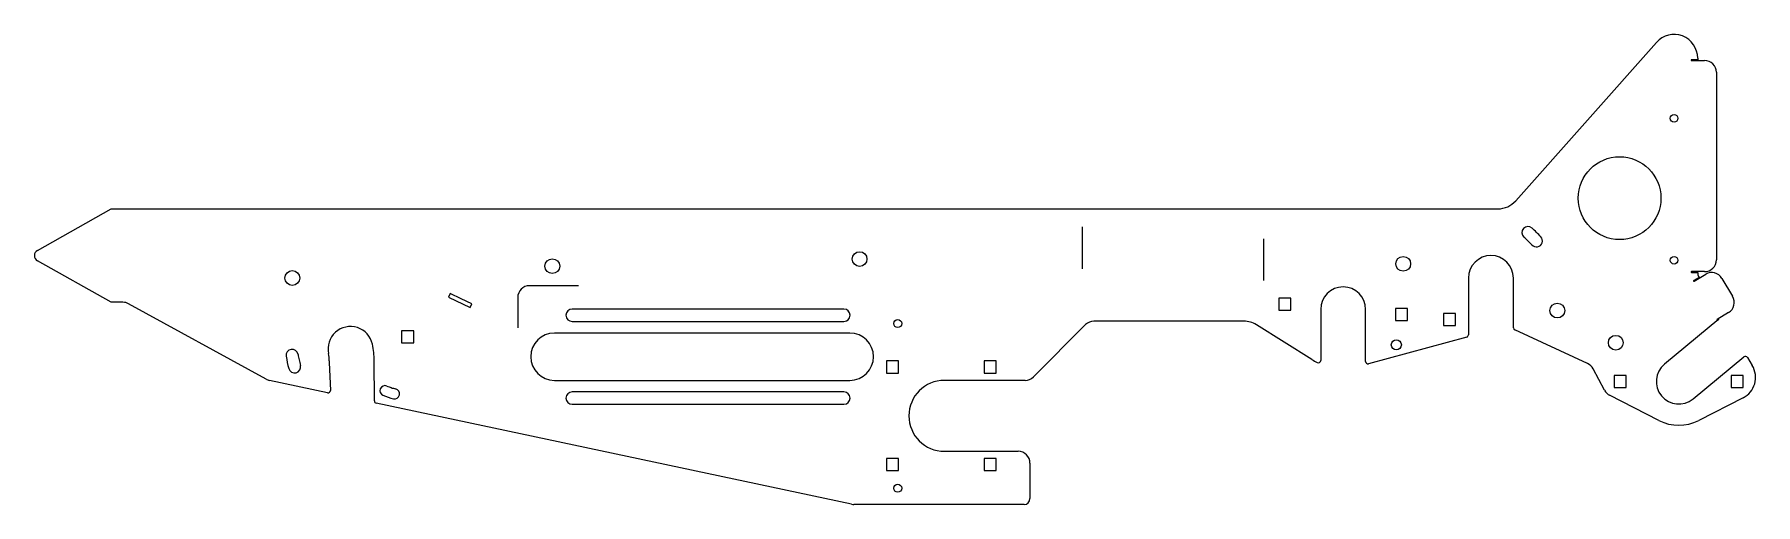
# Model space of a CAD drawing. Extents: x -728 to 728, y -199 to 199.
import ezdxf

# ---------------------------------------------------------------- set-up
doc = ezdxf.new("R2010")
doc.units = 0
doc.layers.get('0').update_dxf_attribs({"linetype": 'CONTINUOUS'})

msp = doc.modelspace()

# ---------------------------------------------------------------- linework, layer by layer
at = {"color": 0}
for p, q in [((158.475295, 35.946657), (158.475295, 0.591313)), ((311.948493, -9.408685), (311.948493, 25.946652)), ((-267.674502, -13.698007), (-309.2064, -13.698007)), ((-319.2064, -23.698007), (-319.206402, -49.335076))]:
    msp.add_line(p, q, dxfattribs=at)
msp.add_arc((-309.2064, -23.698007), 10, 90, 180, dxfattribs=at)
at = {"layer": 'TAGLIO', "color": 0}
for p, q in [((525.178762, 58.014716), (644.263711, 191.985284)), ((679.211897, 177.298007), (673.875297, 177.298007)), ((673.875297, 176.698007), (685.016596, 176.709304)), ((679.211897, 178.698007), (679.211897, 177.298007)), ((695.016596, 166.709304), (695.016596, 8.20565)), ((-725.632392, 16.156544), (-663.349318, 51.301993)), ((-663.349318, 51.301993), (510.230576, 51.301993)), ((-663.349318, -27.698007), (-725.632392, 7.447442)), ((485.211897, -7.198007), (485.211897, -55.169098)), ((523.211897, -49.314855), (523.211897, -7.198007)), ((685.016596, -1.79435), (673.875297, -1.805647)), ((673.875297, -2.405647), (679.211897, -2.405647)), ((680.396732, -6.660423), (675.828239, -9.418713)), ((676.138356, -9.932354), (686.018222, -3.967251)), ((679.211897, -2.405647), (679.211897, -3.305647)), ((679.931556, -5.889961), (680.396732, -6.660423)), ((699.579696, -7.468075), (708.7648, -22.681158)), ((-653.349318, -27.698007), (-663.349318, -27.698007)), ((-532.07763, -92.775585), (-648.542225, -28.929207)), ((-376.389566, -20.422649), (-377.784207, -23.413465)), ((-377.784207, -23.413465), (-359.386158, -31.992615)), ((-367.190542, -24.712224), (-376.389566, -20.422649)), ((-357.991518, -29.0018), (-367.190542, -24.712224)), ((-359.386158, -31.992615), (-357.991518, -29.0018)), ((335.00026, -24.283798), (324.80026, -24.283798)), ((324.80026, -24.283798), (324.80026, -34.483798)), ((335.00026, -34.483798), (335.00026, -24.283798)), ((-158.2064, -33.448007), (-273.2064, -33.448007)), ((-43.2064, -33.448007), (-158.2064, -33.448007)), ((324.80026, -34.483798), (329.90026, -34.483798)), ((329.90026, -34.483798), (335.00026, -34.483798)), ((360.211897, -33.698007), (360.211897, -76.86049)), ((398.211897, -77.731336), (398.211897, -33.698007)), ((433.623535, -32.912216), (423.423535, -32.912216)), ((423.423535, -32.912216), (423.423535, -43.112216)), ((423.423535, -43.112216), (428.523535, -43.112216)), ((428.523535, -43.112216), (433.623535, -43.112216)), ((433.623535, -43.112216), (433.623535, -32.912216)), ((474.310112, -37.099792), (464.110112, -37.099792)), ((464.110112, -37.099792), (464.110112, -47.299792)), ((474.310112, -47.299792), (474.310112, -37.099792)), ((697.06668, -42.11881), (651.117281, -80.044671)), ((705.372746, -36.410468), (695.660716, -42.266801)), ((695.970834, -42.780442), (697.06668, -42.11881)), ((-407.269797, -51.806378), (-417.469797, -51.806378)), ((-417.469797, -51.806378), (-417.469797, -62.006378)), ((-407.269797, -62.006378), (-407.269797, -51.806378)), ((-163.2064, -53.698007), (-288.2064, -53.698007)), ((-273.2064, -43.948007), (-43.2064, -43.948007)), ((-38.2064, -53.698007), (-163.2064, -53.698007)), ((161.282965, -46.626939), (117.140829, -90.769075)), ((295.191386, -43.698007), (168.354033, -43.698007)), ((352.689525, -76.083898), (305.800335, -46.74365)), ((483.736528, -57.099063), (400.736528, -79.661301)), ((464.110112, -47.299792), (469.210112, -47.299792)), ((469.210112, -47.299792), (474.310112, -47.299792)), ((586.030316, -79.486306), (524.376244, -51.131908)), ((-417.469797, -62.006378), (-412.369797, -62.006378)), ((-412.369797, -62.006378), (-407.269797, -62.006378)), ((-478.659048, -78.497558), (-477.726386, -102.213065)), ((-440.467099, -111.0754), (-440.708123, -77.005058)), ((3.061897, -77.348007), (-7.138103, -77.348007)), ((-7.138103, -77.348007), (-7.138103, -87.548007)), ((3.061897, -87.548007), (3.061897, -77.348007)), ((85.561897, -77.348007), (75.361897, -77.348007)), ((75.361897, -77.348007), (75.361897, -87.548007)), ((85.561897, -87.548007), (85.561897, -77.348007)), ((600.379035, -102.142661), (590.684446, -83.882358)), ((675.306514, -109.351342), (718.296296, -73.8683)), ((721.28155, -74.377031), (725.381506, -81.167697)), ((-480.140665, -104.247954), (-529.349653, -93.788261)), ((-288.2064, -93.698007), (-38.2064, -93.698007)), ((-7.138103, -87.548007), (-2.038103, -87.548007)), ((-2.038103, -87.548007), (3.061897, -87.548007)), ((110.069762, -93.698007), (41.7936, -93.698007)), ((75.361897, -87.548007), (80.461897, -87.548007)), ((80.461897, -87.548007), (85.561897, -87.548007)), ((618.811897, -89.598007), (608.611897, -89.598007)), ((608.611897, -89.598007), (608.611897, -99.798007)), ((608.611897, -99.798007), (613.711897, -99.798007)), ((613.711897, -99.798007), (618.811897, -99.798007)), ((618.811897, -99.798007), (618.811897, -89.598007)), ((717.811897, -89.598007), (707.611897, -89.598007)), ((707.611897, -89.598007), (707.611897, -99.798007)), ((707.611897, -99.798007), (712.711897, -99.798007)), ((712.711897, -99.798007), (717.811897, -99.798007)), ((717.811897, -99.798007), (717.811897, -89.598007)), ((-36.816177, -198.479483), (-438.882973, -113.017547)), ((-158.2064, -103.448007), (-273.2064, -103.448007)), ((-273.2064, -113.948007), (-43.2064, -113.948007)), ((-43.2064, -103.448007), (-158.2064, -103.448007)), ((646.393715, -127.654778), (604.665979, -106.360681)), ((717.588062, -108.48855), (680.030079, -127.654778)), ((3.061897, -159.848007), (-7.138103, -159.848007)), ((-7.138103, -159.848007), (-7.138103, -170.048007)), ((3.061897, -170.048007), (3.061897, -159.848007)), ((41.7936, -153.698007), (104.211897, -153.698007)), ((85.561897, -159.848007), (75.361897, -159.848007)), ((75.361897, -159.848007), (75.361897, -170.048007)), ((85.561897, -170.048007), (85.561897, -159.848007)), ((-7.138103, -170.048007), (-2.038103, -170.048007)), ((-2.038103, -170.048007), (3.061897, -170.048007)), ((75.361897, -170.048007), (80.461897, -170.048007)), ((80.461897, -170.048007), (85.561897, -170.048007)), ((114.211897, -163.698007), (114.211897, -193.698007)), ((109.211897, -198.698007), (-34.73706, -198.698007))]:
    msp.add_line(p, q, dxfattribs=at)
for centre, radius in [((659.211897, 127.801993), 3.25), ((613.128674, 60.301993), 35), ((-29.988103, 8.801993), 6.25), ((-289.988103, 2.801993), 6.25), ((430.011897, 4.801993), 6.25), ((659.211897, 7.801993), 3.25), ((-509.988103, -7.198007), 6.25), ((560.41451, -34.702849), 6.25), ((2.298497, -45.698007), 3.4), ((609.902066, -61.936567), 6.25), ((424.211897, -63.698007), 4.25), ((2.298497, -184.87562), 3.4)]:
    msp.add_circle(centre, radius, dxfattribs=at)
for centre, radius, start, end in [((659.211897, 178.698007), 20, 0, 138.366461), ((673.875297, 176.998007), 0.3, 90, 270), ((685.016596, 166.709304), 10, 0, 90), ((510.230576, 71.301993), 20, 270, 318.366461), ((535.588811, 31.249975), 5.1, 47.894958, 227.894958), ((469.210112, -42.199792), 104.1, 42.105042, 47.894958), ((-723.175181, 11.801993), 5, 119.435416, 240.564584), ((469.210112, -42.199792), 93.9, 45, 47.894958), ((469.210112, -42.199792), 93.9, 42.105042, 45), ((542.659879, 24.178907), 5.1, 222.105042, 42.105042), ((504.211897, -7.198007), 19, 0, 180), ((685.016596, 8.20565), 10, 270, 360), ((673.875297, -2.105647), 0.3, 90, 270), ((675.983297, -9.675533), 0.3, 121.122048, 301.122048), ((684.211897, -3.305647), 5, 180, 211.122048), ((691.072402, -12.40599), 9.836517, 30.132298, 120.918484), ((-653.349318, -37.698007), 10, 61.268262, 90), ((379.211897, -33.698007), 19, 0, 180), ((700.204118, -27.849786), 10, 301.122048, 31.122048), ((-273.2064, -38.698007), 5.25, 90, 270), ((-43.2064, -38.698007), 5.25, 270, 90), ((695.815775, -42.523622), 0.3, 121.122048, 301.122048), ((-460.788103, -67.198007), 19, 12, 192), ((-288.2064, -73.698007), 20, 90, 270), ((-38.2064, -73.698007), 20, 270, 90), ((168.354033, -53.698007), 10, 90, 135), ((295.191386, -63.698007), 20, 57.964308, 90), ((483.211897, -55.169098), 2, 285.207481, 360), ((525.211897, -49.314855), 2, 180, 245.302537), ((-510.122385, -72.572629), 5.1, 9.105042, 189.105042), ((-412.369797, -56.906378), 93.9, 189.105042, 192), ((-509.206409, -77.489635), 30.5, 0.405321, 12), ((-509.206409, -77.489635), 68.5, 0.405321, 12), ((-412.369797, -56.906378), 104.1, 189.105042, 194.894958), ((-508.043268, -82.354105), 5.1, 194.894958, 14.894958), ((-412.369797, -56.906378), 93.9, 192, 194.894958), ((-459.707648, -77.139466), 19, 180.405321, 184.098912), ((379.211897, -33.698007), 50, 237.964308, 244.05552), ((358.211897, -76.86049), 2, 244.05552, 360), ((400.211897, -77.731336), 2, 180, 285.207481), ((581.852047, -88.571573), 10, 27.964308, 65.302537), ((663.211897, -94.698007), 19, 129.535692, 309.535692), ((708.765463, -91.199857), 19.409718, 297.035692, 31.122048), ((719.569413, -75.410756), 2, 31.122048, 129.535692), ((-527.270537, -84.006785), 10, 241.268262, 258), ((-431.579316, -102.448608), 4.25, 67.130189, 247.130189), ((-412.369797, -56.906378), 45.177729, 247.130189, 252.058236), ((-412.369797, -56.906378), 45.177729, 252.058236, 256.986282), ((-423.500147, -105.064614), 4.25, 256.986282, 76.986282), ((41.7936, -123.698007), 30, 90, 270), ((110.069762, -83.698007), 10, 270, 315), ((-479.724841, -102.291659), 2, 258, 2.252116), ((-438.467149, -111.061252), 2, 180.405321, 258), ((-412.369797, -56.906378), 53.677729, 247.130189, 256.986282), ((-273.2064, -108.698007), 5.25, 90, 270), ((-43.2064, -108.698007), 5.25, 270, 90), ((609.211433, -97.453446), 10, 207.964308, 242.964308), ((663.211897, -94.698007), 37, 242.964308, 297.035692), ((104.211897, -163.698007), 10, 0, 90), ((-34.73706, -188.698007), 10, 258, 270), ((109.211897, -193.698007), 5, 270, 360)]:
    msp.add_arc(centre, radius, start, end, dxfattribs=at)

doc.saveas('drawing.dxf')
